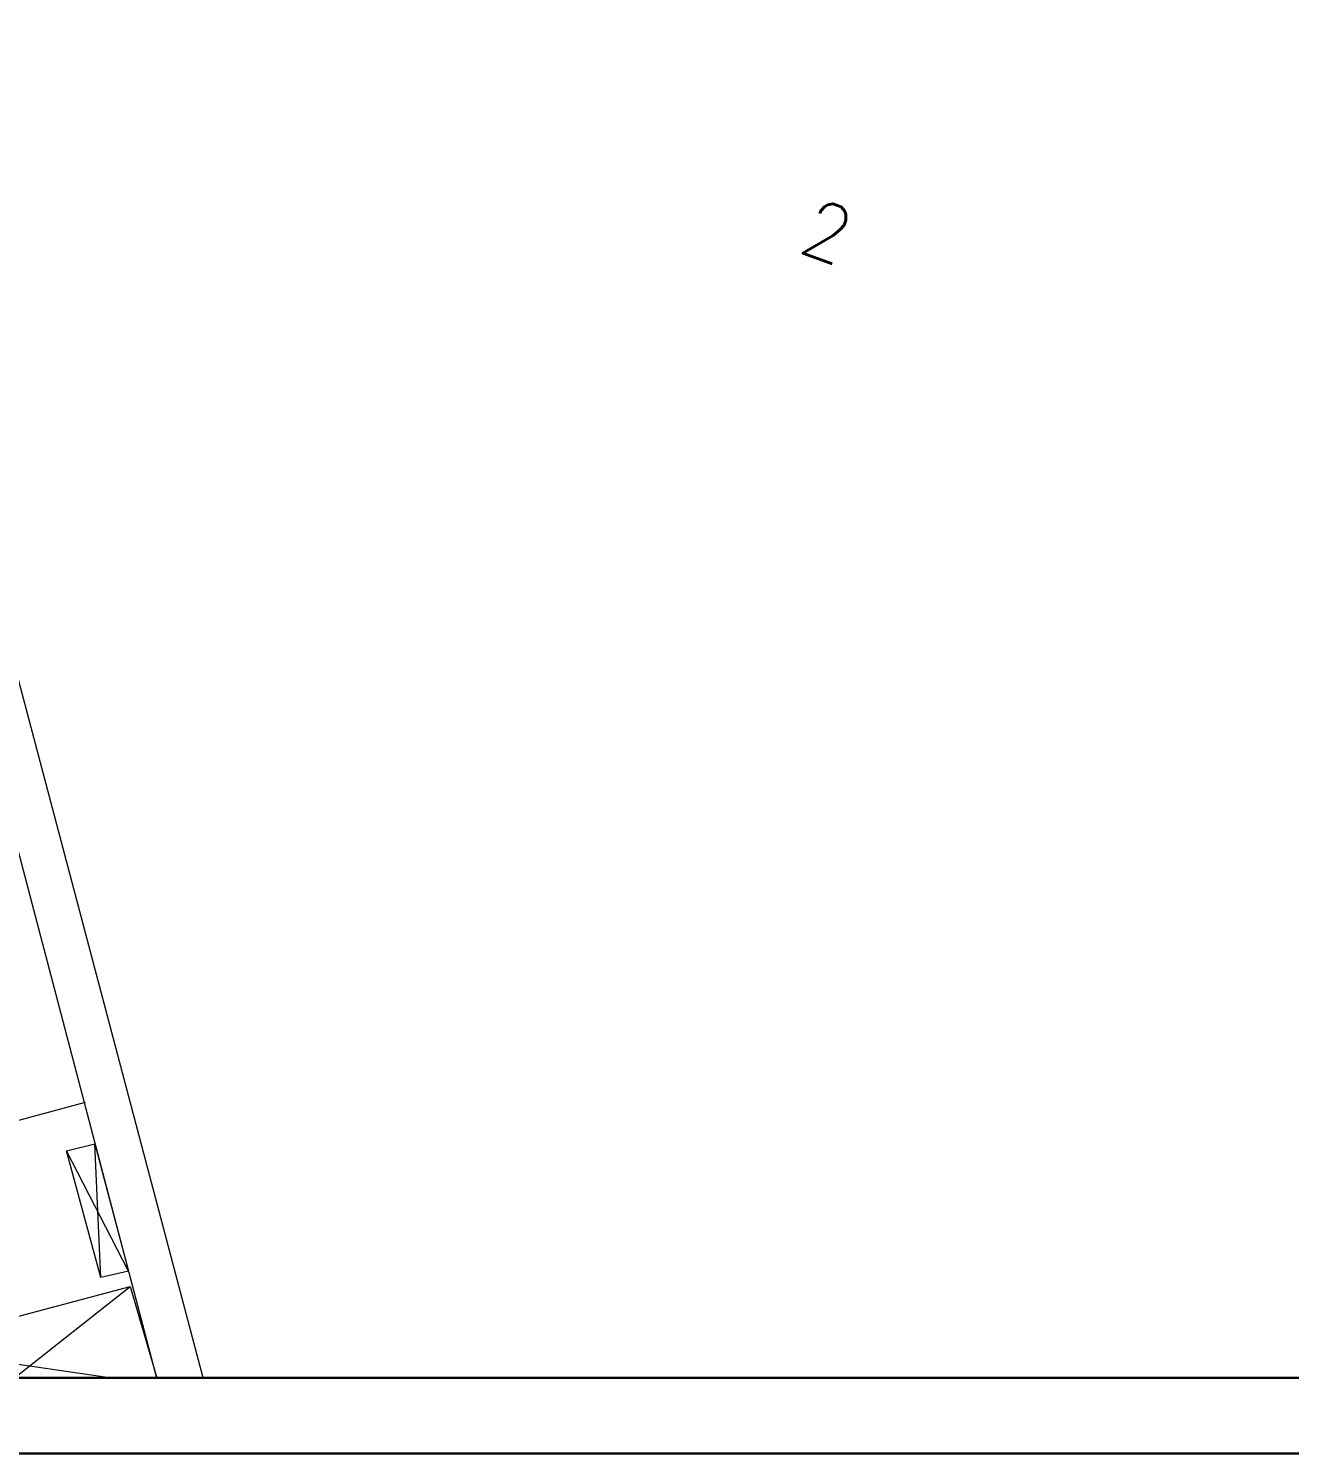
# Model space of a CAD drawing. Header units: centimetres. Extents: x 392964 to 515689, y 49661 to 58661.
# Drawn here: x 399756 to 401422, y 49661 to 51545 of the extents above; entities that cross this region are included whole.
import ezdxf
from ezdxf.enums import TextEntityAlignment as Align
from ezdxf.xclip import XClip

# ---------------------------------------------------------------- set-up
doc = ezdxf.new("R2010")
doc.units = ezdxf.units.CM
doc.header["$XCLIPFRAME"] = 0
doc.linetypes.add('11019', pattern=[0])
doc.linetypes.add('DGN Style 3', pattern=[38.252869, 27.323478, -10.929391])
for name, color, linetype, lineweight in [('---___EB_draft03_cihazlar', 8, 'Continuous', 9), ('0-KRCN-VAZİYET-030426', 8, 'Continuous', 9), ('0-KRCN-Z-ANTET', 71, 'Continuous', 30), ('B_SUNDURMA', 8, 'Continuous', 9), ('B_SUNDURMA_TARAMA', 8, 'Continuous', 9), ('B_TICARI', 8, 'Continuous', 9), ('B_YAPI_ZEMIN', 8, 'DGN Style 3', 9), ('SINIR_DUVAR_TEK', 8, '11019', 9), ('Y_KAT_ADEDI', 8, 'Continuous', 9)]:
    doc.layers.add(name, color=color, linetype=linetype, lineweight=lineweight)
doc.styles.add('Style-STANDARD', font='STANDARD.shx')

# ---------------------------------------------------------------- blocks, each defined once
blk = doc.blocks.new('Akyurt_Tm33')
at = {"layer": 'B_SUNDURMA'}
for points in [[(501894.627, 4439117.466, 988.571), (501894, 4439117.06, 988.491), (501891.99, 4439119.886, 988.491), (501892.632, 4439120.316, 988.531)], [(501896.427, 4439114.921, 988.731), (501891.271, 4439111.296, 988.731), (501889.687, 4439113.489, 988.731), (501894.807, 4439117.102, 988.731)]]:
    blk.add_3dface(points, dxfattribs=at)
at = {"layer": 'B_SUNDURMA_TARAMA'}
for p, q in [((501894, 4439117.06, 988.491), (501892.632, 4439120.316, 988.531)), ((501894.627, 4439117.466, 988.571), (501891.99, 4439119.886, 988.491)), ((501891.271, 4439111.296, 988.731), (501894.807, 4439117.102, 988.731)), ((501896.427, 4439114.921, 988.731), (501889.687, 4439113.489, 988.731))]:
    blk.add_line(p, q, dxfattribs=at)
at = {"layer": 'B_TICARI'}
blk.add_3dface([(501893.444, 4439205.686, 993.771), (501852.836, 4439177.165, 993.771), (501911.333, 4439093.602, 993.771), (501952.29, 4439122.422, 993.771)], dxfattribs=at)
at = {"layer": 'B_YAPI_ZEMIN'}
blk.add_3dface([(501951.064, 4439122.104, 985.088), (501912.075, 4439094.704, 985.088), (501854.441, 4439176.716, 985.088), (501893.43, 4439204.116, 985.088)], dxfattribs=at)
at = {"layer": 'SINIR_DUVAR_TEK', "extrusion": (0.012725, 0.004637, 0.999908), "elevation": 27957.1, "flags": 128}
blk.add_lwpolyline([(501838.823, 4439039.341), (501833.829, 4439035.793), (501827.364, 4439044.91)], dxfattribs=at)
at = {"layer": 'Y_KAT_ADEDI', "style": 'Style-STANDARD'}
blk.add_text('2', height=1.5, dxfattribs=at).set_placement((501902.429, 4439149.645, 993.771), align=Align.MIDDLE_CENTER)
blk = doc.blocks.new('G$CF910E365')
at = {"layer": '---___EB_draft03_cihazlar'}
ref = blk.add_blockref('Akyurt_Tm33', (-200910447.5, -398988423.7), dxfattribs=dict(at, xscale=100, yscale=100, zscale=100, rotation=339.71835701135))
XClip(ref).set_block_clipping_path([(501505.9862066242, 4438937.7964665554), (502127.4112339765, 4439167.4422489693), (502010.4218731245, 4439484.017262903), (501388.9968457722, 4439254.3714804901)])

msp = doc.modelspace()

# ---------------------------------------------------------------- block references
at = {"layer": '0-KRCN-VAZİYET-030426', "ltscale": 3}
ref = msp.add_blockref('G$CF910E365', (378546.8, 48211.6, -49221.3), dxfattribs=dict(at, xscale=0.5, yscale=0.5, zscale=0.5))
XClip(ref).set_block_clipping_path([(29034.4600933604, 3099.2345692041), (53834.4600933604, 20699.2345692041)])

# ---------------------------------------------------------------- next in the draw order: linework, layer by layer
at = {"layer": '0-KRCN-Z-ANTET'}
for points in [[(392964.1, 49661.3), (515688.8, 49661.3), (515688.8, 58661.3), (392964.1, 58661.3)], [(393064.1, 49761.3), (405464.1, 49761.3), (405464.1, 58561.3), (393064.1, 58561.3)]]:
    msp.add_lwpolyline(points, close=True, dxfattribs=at)

doc.saveas('drawing.dxf')
